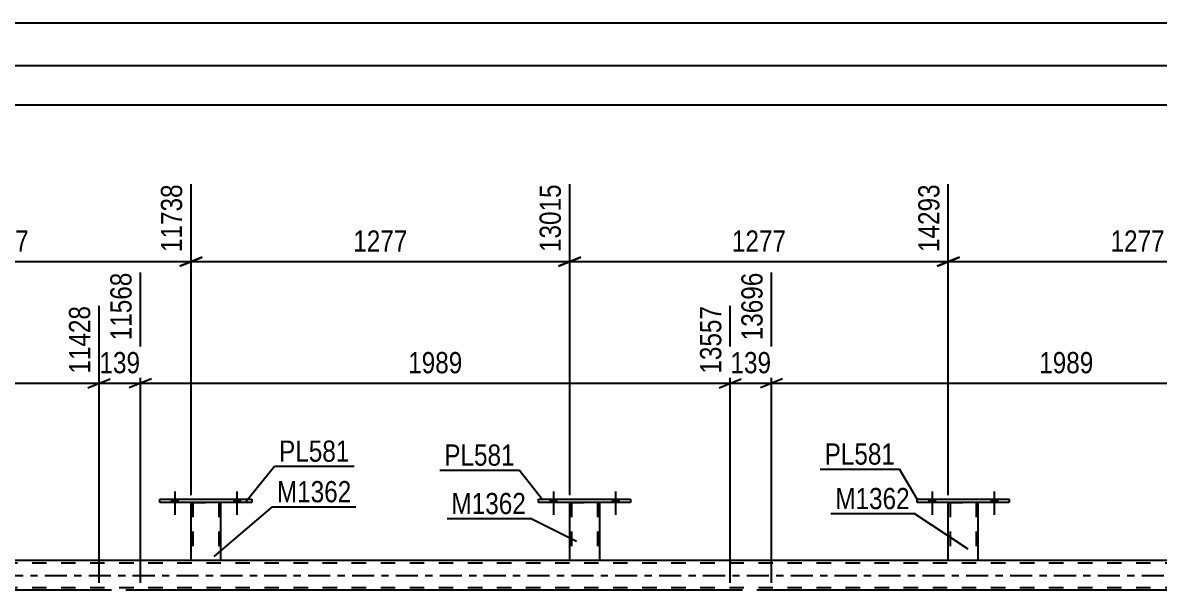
# Model space of a CAD drawing. Header units: millimetres. Extents: x 0 to 841, y 0 to 594.
# Drawn here: x 536.1 to 689.4, y 439.1 to 515.6 of the extents above; entities that cross this region are included whole.
import ezdxf

# ---------------------------------------------------------------- set-up
doc = ezdxf.new("R2010")
doc.units = ezdxf.units.MM
doc.linetypes.add('DXK_LINE_DOT2', pattern=[3.9198, 1.9599, -1.9599])
doc.linetypes.add('DXK_LINE_DOT3', pattern=[5.9187, 2.979, -0.9799, 0.9799, -0.9799])
doc.styles.add('Arial Narrow', font='ARIALN.TTF', dxfattribs={"height": 0.2})

# ---------------------------------------------------------------- blocks, each defined once
blk = doc.blocks.new('Part-247305129-21272 - 3072')
at = {"color": 2, "linetype": 'Continuous'}
for p, q in [((656.74, 450.89), (656.74, 451.37)), ((656.74, 451.37), (669.14, 451.37)), ((669.14, 450.89), (656.74, 450.89)), ((669.14, 451.37), (669.14, 450.89))]:
    blk.add_line(p, q, dxfattribs=at)
blk = doc.blocks.new('Part-247305129-21271 - 3072')
at = {"color": 7, "linetype": 'DXK_LINE_DOT2'}
for p, q in [((660.94, 450.9), (664.94, 450.9)), ((660.94, 450.89), (660.94, 450.9)), ((660.94, 450.9), (660.94, 450.89)), ((661.18, 450.9), (661.18, 443.05)), ((664.7, 450.9), (664.7, 443.05)), ((664.94, 450.9), (664.94, 450.89)), ((664.94, 450.89), (664.94, 450.9)), ((664.68, 443.05), (664.7, 443.05))]:
    blk.add_line(p, q, dxfattribs=at)
at = {"color": 2, "linetype": 'Continuous'}
for p, q in [((660.94, 443.05), (660.94, 450.89)), ((664.94, 450.89), (664.94, 443.05)), ((664.9, 443.05), (660.94, 443.05)), ((664.94, 443.05), (664.9, 443.05))]:
    blk.add_line(p, q, dxfattribs=at)
blk = doc.blocks.new('Part-247305129-21270 - 3072')
at = {"color": 2, "linetype": 'Continuous'}
for p, q in [((605.66, 450.89), (605.66, 451.37)), ((605.66, 451.37), (618.06, 451.37)), ((618.06, 450.89), (605.66, 450.89)), ((618.06, 451.37), (618.06, 450.89))]:
    blk.add_line(p, q, dxfattribs=at)
blk = doc.blocks.new('Bolt-247305129-21296 - 3072')
at = {"linetype": 'Continuous'}
for points in [[(607.22, 450.89), (608.1, 450.89), (608.1, 451.37), (607.22, 451.37)], [(615.62, 450.89), (616.5, 450.89), (616.5, 451.37), (615.62, 451.37)]]:
    blk.add_hatch(color=1, dxfattribs=at).paths.add_polyline_path(points)
at = {"color": 1, "linetype": 'Continuous'}
for p, q in [((607.66, 452.37), (607.66, 449.25)), ((616.06, 452.37), (616.06, 449.25)), ((607.22, 451.37), (607.22, 450.89)), ((608.1, 451.37), (608.1, 450.89)), ((615.62, 451.37), (615.62, 450.89)), ((616.5, 451.37), (616.5, 450.89))]:
    blk.add_line(p, q, dxfattribs=at)
blk = doc.blocks.new('Part-247305129-3125 - 3072')
at = {"color": 7, "linetype": 'DXK_LINE_DOT2'}
for p, q in [((743.11, 442.73), (89.24, 442.73)), ((562.77, 443.05), (558.77, 443.05)), ((613.86, 443.05), (609.86, 443.05)), ((664.94, 443.05), (660.94, 443.05)), ((743.11, 439.37), (89.24, 439.37)), ((551.95, 439.05), (546.37, 439.05)), ((637.08, 439.05), (631.51, 439.05))]:
    blk.add_line(p, q, dxfattribs=at)
at = {"color": 2, "linetype": 'Continuous'}
for p, q in [((558.77, 443.05), (511.69, 443.05)), ((609.86, 443.05), (562.77, 443.05)), ((660.94, 443.05), (613.86, 443.05)), ((712.02, 443.05), (664.94, 443.05)), ((546.37, 439.05), (466.81, 439.05)), ((631.51, 439.05), (551.95, 439.05)), ((716.64, 439.05), (637.08, 439.05))]:
    blk.add_line(p, q, dxfattribs=at)
at = {"color": 7, "linetype": 'DXK_LINE_DOT3'}
blk.add_line((89.24, 441.05), (743.11, 441.05), dxfattribs=at)
blk = doc.blocks.new('Part-247305129-21268 - 3072')
at = {"color": 2, "linetype": 'Continuous'}
for p, q in [((554.57, 450.89), (554.57, 451.37)), ((554.57, 451.37), (566.97, 451.37)), ((566.97, 450.89), (554.57, 450.89)), ((566.97, 451.37), (566.97, 450.89))]:
    blk.add_line(p, q, dxfattribs=at)
blk = doc.blocks.new('Bolt-247305129-21297 - 3072')
at = {"linetype": 'Continuous'}
for points in [[(607.22, 450.89), (608.1, 450.89), (608.1, 451.37), (607.22, 451.37)], [(615.62, 450.89), (616.5, 450.89), (616.5, 451.37), (615.62, 451.37)]]:
    blk.add_hatch(color=1, dxfattribs=at).paths.add_polyline_path(points)
at = {"color": 1, "linetype": 'Continuous'}
for p, q in [((607.66, 452.37), (607.66, 449.25)), ((616.06, 452.37), (616.06, 449.25)), ((607.22, 451.37), (607.22, 450.89)), ((608.1, 451.37), (608.1, 450.89)), ((615.62, 451.37), (615.62, 450.89)), ((616.5, 451.37), (616.5, 450.89))]:
    blk.add_line(p, q, dxfattribs=at)
blk = doc.blocks.new('Bolt-247305129-21295 - 3072')
at = {"linetype": 'Continuous'}
for points in [[(556.13, 450.89), (557.01, 450.89), (557.01, 451.37), (556.13, 451.37)], [(564.53, 450.89), (565.41, 450.89), (565.41, 451.37), (564.53, 451.37)]]:
    blk.add_hatch(color=1, dxfattribs=at).paths.add_polyline_path(points)
at = {"color": 1, "linetype": 'Continuous'}
for p, q in [((556.57, 452.37), (556.57, 449.25)), ((564.97, 452.37), (564.97, 449.25)), ((556.13, 451.37), (556.13, 450.89)), ((557.01, 451.37), (557.01, 450.89)), ((564.53, 451.37), (564.53, 450.89)), ((565.41, 451.37), (565.41, 450.89))]:
    blk.add_line(p, q, dxfattribs=at)
blk = doc.blocks.new('Bolt-247305129-21294 - 3072')
at = {"linetype": 'Continuous'}
for points in [[(556.13, 450.89), (557.01, 450.89), (557.01, 451.37), (556.13, 451.37)], [(564.53, 450.89), (565.41, 450.89), (565.41, 451.37), (564.53, 451.37)]]:
    blk.add_hatch(color=1, dxfattribs=at).paths.add_polyline_path(points)
at = {"color": 1, "linetype": 'Continuous'}
for p, q in [((556.57, 452.37), (556.57, 449.25)), ((564.97, 452.37), (564.97, 449.25)), ((556.13, 451.37), (556.13, 450.89)), ((557.01, 451.37), (557.01, 450.89)), ((564.53, 451.37), (564.53, 450.89)), ((565.41, 451.37), (565.41, 450.89))]:
    blk.add_line(p, q, dxfattribs=at)
blk = doc.blocks.new('Bolt-247305129-21298 - 3072')
at = {"linetype": 'Continuous'}
for points in [[(658.3, 450.89), (659.18, 450.89), (659.18, 451.37), (658.3, 451.37)], [(666.7, 450.89), (667.58, 450.89), (667.58, 451.37), (666.7, 451.37)]]:
    blk.add_hatch(color=1, dxfattribs=at).paths.add_polyline_path(points)
at = {"color": 1, "linetype": 'Continuous'}
for p, q in [((658.74, 452.37), (658.74, 449.25)), ((667.14, 452.37), (667.14, 449.25)), ((658.3, 451.37), (658.3, 450.89)), ((659.18, 451.37), (659.18, 450.89)), ((666.7, 451.37), (666.7, 450.89)), ((667.58, 451.37), (667.58, 450.89))]:
    blk.add_line(p, q, dxfattribs=at)
blk = doc.blocks.new('Part-247305129-21267 - 3072')
at = {"color": 7, "linetype": 'DXK_LINE_DOT2'}
for p, q in [((558.77, 450.9), (562.77, 450.9)), ((558.77, 450.89), (558.77, 450.9)), ((558.77, 450.9), (558.77, 450.89)), ((559.01, 450.9), (559.01, 443.05)), ((562.53, 450.9), (562.53, 443.05)), ((562.77, 450.9), (562.77, 450.89)), ((562.77, 450.89), (562.77, 450.9)), ((562.52, 443.05), (562.53, 443.05))]:
    blk.add_line(p, q, dxfattribs=at)
at = {"color": 2, "linetype": 'Continuous'}
for p, q in [((558.77, 443.05), (558.77, 450.89)), ((562.77, 450.89), (562.77, 443.05)), ((562.74, 443.05), (558.77, 443.05)), ((562.77, 443.05), (562.74, 443.05))]:
    blk.add_line(p, q, dxfattribs=at)
blk = doc.blocks.new('Part-247305129-21269 - 3072')
at = {"color": 7, "linetype": 'DXK_LINE_DOT2'}
for p, q in [((609.86, 450.9), (613.86, 450.9)), ((609.86, 450.89), (609.86, 450.9)), ((609.86, 450.9), (609.86, 450.89)), ((610.1, 450.9), (610.1, 443.05)), ((613.62, 450.9), (613.62, 443.05)), ((613.86, 450.9), (613.86, 450.89)), ((613.86, 450.89), (613.86, 450.9)), ((613.6, 443.05), (613.62, 443.05))]:
    blk.add_line(p, q, dxfattribs=at)
at = {"color": 2, "linetype": 'Continuous'}
for p, q in [((609.86, 443.05), (609.86, 450.89)), ((613.86, 450.89), (613.86, 443.05)), ((613.82, 443.05), (609.86, 443.05)), ((613.86, 443.05), (613.82, 443.05))]:
    blk.add_line(p, q, dxfattribs=at)
blk = doc.blocks.new('Bolt-247305129-21299 - 3072')
at = {"linetype": 'Continuous'}
for points in [[(658.3, 450.89), (659.18, 450.89), (659.18, 451.37), (658.3, 451.37)], [(666.7, 450.89), (667.58, 450.89), (667.58, 451.37), (666.7, 451.37)]]:
    blk.add_hatch(color=1, dxfattribs=at).paths.add_polyline_path(points)
at = {"color": 1, "linetype": 'Continuous'}
for p, q in [((658.74, 452.37), (658.74, 449.25)), ((667.14, 452.37), (667.14, 449.25)), ((658.3, 451.37), (658.3, 450.89)), ((659.18, 451.37), (659.18, 450.89)), ((666.7, 451.37), (666.7, 450.89)), ((667.58, 451.37), (667.58, 450.89))]:
    blk.add_line(p, q, dxfattribs=at)
blk = doc.blocks.new('StraightDimension-247305129-15022 - 2424')
at = {"color": 7, "linetype": 'Continuous'}
blk.add_line((220.54, 515.64), (781.73, 515.64), dxfattribs=at)
blk = doc.blocks.new('StraightDimension-247305129-2763 - 2424')
at = {"color": 7, "linetype": 'Continuous'}
blk.add_line((104.95, 509.87), (781.73, 509.87), dxfattribs=at)
blk = doc.blocks.new('StraightDimension-247305129-2825 - 2424')
at = {"color": 7, "linetype": 'Continuous'}
blk.add_line((104.31, 504.55), (782.37, 504.55), dxfattribs=at)
blk = doc.blocks.new('StraightDimension-247305129-15081 - 3072')
at = {"color": 7, "linetype": 'Continuous'}
for p, q in [((637.08, 440.05), (637.08, 481.93)), ((716.64, 440.05), (716.64, 477.43)), ((638.58, 467.59), (635.58, 466.39)), ((637.08, 466.99), (716.64, 466.99)), ((715.14, 466.39), (718.14, 467.59))]:
    blk.add_line(p, q, dxfattribs=at)
at = {"color": 0, "linetype": 'Continuous'}
blk.add_wipeout([(716.04, 478.03), (711.84, 478.03), (711.84, 467.69), (716.04, 467.69)], dxfattribs=at)
at = {"color": 0}
blk.add_wipeout([(681.12, 467.74), (681.12, 471.94), (672.6, 471.94), (672.6, 467.74)], dxfattribs=at)
at = {"color": 3, "linetype": 'Continuous', "style": 'Arial Narrow'}
blk.add_text('15685', height=2.863, rotation=90.0002, dxfattribs=at).set_placement((715.44, 468.29))
at = {"color": 3, "style": 'Arial Narrow'}
blk.add_text('1989', height=2.863, dxfattribs=at).set_placement((673.2, 468.34))
blk = doc.blocks.new('StraightDimension-247305129-35942 - 3072')
at = {"color": 7, "linetype": 'Continuous'}
for p, q in [((660.94, 451.89), (660.94, 493.84)), ((712.02, 451.9), (712.02, 493.84)), ((662.44, 484), (659.44, 482.8)), ((660.94, 483.4), (712.02, 483.4)), ((710.52, 482.8), (713.52, 484))]:
    blk.add_line(p, q, dxfattribs=at)
at = {"color": 0, "linetype": 'Continuous'}
blk.add_wipeout([(711.42, 494.44), (707.22, 494.44), (707.22, 484.1), (711.42, 484.1)], dxfattribs=at)
at = {"color": 0}
blk.add_wipeout([(690.73, 484.15), (690.73, 488.35), (682.22, 488.35), (682.22, 484.15)], dxfattribs=at)
at = {"color": 3, "linetype": 'Continuous', "style": 'Arial Narrow'}
blk.add_text('15570', height=2.863, rotation=90.0002, dxfattribs=at).set_placement((710.82, 484.7))
at = {"color": 3, "style": 'Arial Narrow'}
blk.add_text('1277', height=2.863, dxfattribs=at).set_placement((682.82, 484.75))
blk = doc.blocks.new('StraightDimension-247305129-15083 - 3072')
at = {"color": 7, "linetype": 'Continuous'}
for p, q in [((551.95, 440.05), (551.95, 481.93)), ((631.51, 440.05), (631.51, 477.43)), ((553.45, 467.59), (550.45, 466.39)), ((551.95, 466.99), (631.51, 466.99)), ((630.01, 466.39), (633.01, 467.59))]:
    blk.add_line(p, q, dxfattribs=at)
at = {"color": 0, "linetype": 'Continuous'}
blk.add_wipeout([(630.91, 478.03), (626.71, 478.03), (626.71, 467.69), (630.91, 467.69)], dxfattribs=at)
at = {"color": 0}
blk.add_wipeout([(595.98, 467.74), (595.98, 471.94), (587.47, 471.94), (587.47, 467.74)], dxfattribs=at)
at = {"color": 3, "linetype": 'Continuous', "style": 'Arial Narrow'}
blk.add_text('13557', height=2.863, rotation=90.0002, dxfattribs=at).set_placement((630.31, 468.29))
at = {"color": 3, "style": 'Arial Narrow'}
blk.add_text('1989', height=2.863, dxfattribs=at).set_placement((588.07, 468.34))
blk = doc.blocks.new('StraightDimension-247305129-35944 - 3072')
at = {"color": 7, "linetype": 'Continuous'}
for p, q in [((558.77, 451.89), (558.77, 493.84)), ((609.86, 451.9), (609.86, 493.84)), ((560.27, 484), (557.27, 482.8)), ((558.77, 483.4), (609.86, 483.4)), ((608.36, 482.8), (611.36, 484))]:
    blk.add_line(p, q, dxfattribs=at)
at = {"color": 0, "linetype": 'Continuous'}
blk.add_wipeout([(609.26, 494.44), (605.06, 494.44), (605.06, 484.1), (609.26, 484.1)], dxfattribs=at)
at = {"color": 0}
blk.add_wipeout([(588.57, 484.15), (588.57, 488.35), (580.06, 488.35), (580.06, 484.15)], dxfattribs=at)
at = {"color": 3, "linetype": 'Continuous', "style": 'Arial Narrow'}
blk.add_text('13015', height=2.863, rotation=90.0002, dxfattribs=at).set_placement((608.66, 484.7))
at = {"color": 3, "style": 'Arial Narrow'}
blk.add_text('1277', height=2.863, dxfattribs=at).set_placement((580.66, 484.75))
blk = doc.blocks.new('StraightDimension-247305129-4399 - 3072')
at = {"color": 7, "linetype": 'Continuous'}
for p, q in [((715.28, 437.55), (714.08, 440.55)), ((715.64, 439.05), (711.83, 439.05)), ((714.68, 317.83), (714.68, 439.05)), ((714.08, 319.33), (715.28, 316.33)), ((673.52, 317.83), (717.08, 317.83))]:
    blk.add_line(p, q, dxfattribs=at)
at = {"color": 0}
blk.add_wipeout([(713.93, 382.7), (709.73, 382.7), (709.73, 374.19), (713.93, 374.19)], dxfattribs=at)
at = {"color": 3, "style": 'Arial Narrow'}
blk.add_text('3031', height=2.863, rotation=90.0002, dxfattribs=at).set_placement((713.33, 374.79))
blk = doc.blocks.new('StraightDimension-247305129-15082 - 3072')
at = {"color": 7, "linetype": 'Continuous'}
for p, q in [((637.08, 440.05), (637.08, 481.93)), ((631.51, 440.05), (631.51, 477.43)), ((630.01, 466.39), (633.01, 467.59)), ((631.51, 466.99), (637.08, 466.99)), ((638.58, 467.59), (635.58, 466.39))]:
    blk.add_line(p, q, dxfattribs=at)
at = {"color": 0}
blk.add_wipeout([(637.64, 467.74), (637.64, 471.94), (630.95, 471.94), (630.95, 467.74)], dxfattribs=at)
at = {"color": 3, "style": 'Arial Narrow'}
blk.add_text('139', height=2.863, dxfattribs=at).set_placement((631.55, 468.34))
at = {"color": 0, "linetype": 'Continuous'}
blk.add_wipeout([(636.48, 482.53), (632.28, 482.53), (632.28, 472.19), (636.48, 472.19)], dxfattribs=at)
at = {"color": 3, "linetype": 'Continuous', "style": 'Arial Narrow'}
blk.add_text('13696', height=2.863, rotation=90.0002, dxfattribs=at).set_placement((635.88, 472.79))
blk = doc.blocks.new('StraightDimension-247305129-15084 - 3072')
at = {"color": 7, "linetype": 'Continuous'}
for p, q in [((551.95, 440.05), (551.95, 481.93)), ((546.37, 440.05), (546.37, 477.43)), ((544.87, 466.39), (547.87, 467.59)), ((546.37, 466.99), (551.95, 466.99)), ((553.45, 467.59), (550.45, 466.39))]:
    blk.add_line(p, q, dxfattribs=at)
at = {"color": 0}
blk.add_wipeout([(552.5, 467.74), (552.5, 471.94), (545.82, 471.94), (545.82, 467.74)], dxfattribs=at)
at = {"color": 3, "style": 'Arial Narrow'}
blk.add_text('139', height=2.863, dxfattribs=at).set_placement((546.42, 468.34))
at = {"color": 0, "linetype": 'Continuous'}
blk.add_wipeout([(551.35, 482.53), (547.15, 482.53), (547.15, 472.19), (551.35, 472.19)], dxfattribs=at)
at = {"color": 3, "linetype": 'Continuous', "style": 'Arial Narrow'}
blk.add_text('11568', height=2.863, rotation=90.0002, dxfattribs=at).set_placement((550.75, 472.79))
blk = doc.blocks.new('StraightDimension-247305129-15085 - 3072')
at = {"color": 7, "linetype": 'Continuous'}
for p, q in [((466.81, 440.05), (466.81, 480.11)), ((546.37, 440.05), (546.37, 477.43)), ((468.31, 467.59), (465.31, 466.39)), ((466.81, 466.99), (546.37, 466.99)), ((544.87, 466.39), (547.87, 467.59))]:
    blk.add_line(p, q, dxfattribs=at)
at = {"color": 0, "linetype": 'Continuous'}
blk.add_wipeout([(545.77, 478.03), (541.57, 478.03), (541.57, 467.69), (545.77, 467.69)], dxfattribs=at)
at = {"color": 0}
blk.add_wipeout([(510.85, 467.74), (510.85, 471.94), (502.34, 471.94), (502.34, 467.74)], dxfattribs=at)
at = {"color": 3, "linetype": 'Continuous', "style": 'Arial Narrow'}
blk.add_text('11428', height=2.863, rotation=90.0002, dxfattribs=at).set_placement((545.17, 468.29))
at = {"color": 3, "style": 'Arial Narrow'}
blk.add_text('1989', height=2.863, dxfattribs=at).set_placement((502.94, 468.34))
blk = doc.blocks.new('StraightDimension-247305129-35943 - 3072')
at = {"color": 7, "linetype": 'Continuous'}
for p, q in [((609.86, 451.9), (609.86, 493.84)), ((660.94, 451.89), (660.94, 493.84)), ((611.36, 484), (608.36, 482.8)), ((609.86, 483.4), (660.94, 483.4)), ((659.44, 482.8), (662.44, 484))]:
    blk.add_line(p, q, dxfattribs=at)
at = {"color": 0, "linetype": 'Continuous'}
blk.add_wipeout([(660.34, 494.44), (656.14, 494.44), (656.14, 484.1), (660.34, 484.1)], dxfattribs=at)
at = {"color": 0}
blk.add_wipeout([(639.65, 484.15), (639.65, 488.35), (631.14, 488.35), (631.14, 484.15)], dxfattribs=at)
at = {"color": 3, "linetype": 'Continuous', "style": 'Arial Narrow'}
blk.add_text('14293', height=2.863, rotation=90.0002, dxfattribs=at).set_placement((659.74, 484.7))
at = {"color": 3, "style": 'Arial Narrow'}
blk.add_text('1277', height=2.863, dxfattribs=at).set_placement((631.74, 484.75))
blk = doc.blocks.new('StraightDimension-247305129-35945 - 3072')
at = {"color": 7, "linetype": 'Continuous'}
for p, q in [((507.69, 451.9), (507.69, 493.84)), ((558.77, 451.89), (558.77, 493.84)), ((509.19, 484), (506.19, 482.8)), ((507.69, 483.4), (558.77, 483.4)), ((557.27, 482.8), (560.27, 484))]:
    blk.add_line(p, q, dxfattribs=at)
at = {"color": 0, "linetype": 'Continuous'}
blk.add_wipeout([(558.17, 494.44), (553.97, 494.44), (553.97, 484.1), (558.17, 484.1)], dxfattribs=at)
at = {"color": 0}
blk.add_wipeout([(537.49, 484.15), (537.49, 488.35), (528.98, 488.35), (528.98, 484.15)], dxfattribs=at)
at = {"color": 3, "linetype": 'Continuous', "style": 'Arial Narrow'}
blk.add_text('11738', height=2.863, rotation=90.0002, dxfattribs=at).set_placement((557.57, 484.7))
at = {"color": 3, "style": 'Arial Narrow'}
blk.add_text('1277', height=2.863, dxfattribs=at).set_placement((529.58, 484.75))
blk = doc.blocks.new('Mark-247305129-36168 - 3072')
at = {"color": 0}
blk.add_wipeout([(580.41, 450.93), (580.41, 453.93), (570.36, 453.93), (570.36, 450.93)], dxfattribs=at)
blk.add_wipeout([(580.41, 450.93), (580.41, 453.93), (570.36, 453.93), (570.36, 450.93)], dxfattribs=at)
at = {"color": 30, "linetype": 'Continuous'}
for p, q in [((561.9, 443.59), (569.76, 450.33)), ((569.76, 450.33), (581.01, 450.33))]:
    blk.add_line(p, q, dxfattribs=at)
at = {"color": 3, "style": 'Arial Narrow'}
blk.add_text('M1362', height=2.863, dxfattribs=at).set_placement((570.36, 450.93))
blk = doc.blocks.new('Mark-247305129-36177 - 3072')
at = {"color": 0}
blk.add_wipeout([(602.44, 455.87), (602.44, 458.87), (592.94, 458.87), (592.94, 455.87)], dxfattribs=at)
blk.add_wipeout([(602.44, 455.87), (602.44, 458.87), (592.94, 458.87), (592.94, 455.87)], dxfattribs=at)
at = {"color": 30, "linetype": 'Continuous'}
for p in [(592.34, 455.27), (606.23, 451.23)]:
    blk.add_line(p, (603.04, 455.27), dxfattribs=at)
at = {"color": 3, "style": 'Arial Narrow'}
blk.add_text('PL581', height=2.863, dxfattribs=at).set_placement((592.94, 455.87))
blk = doc.blocks.new('Mark-247305129-36171 - 3072')
at = {"color": 0}
blk.add_wipeout([(580.16, 456.4), (580.16, 459.4), (570.65, 459.4), (570.65, 456.4)], dxfattribs=at)
blk.add_wipeout([(580.16, 456.4), (580.16, 459.4), (570.65, 459.4), (570.65, 456.4)], dxfattribs=at)
at = {"color": 30, "linetype": 'Continuous'}
for p, q in [((566.19, 451.08), (570.05, 455.8)), ((570.05, 455.8), (580.76, 455.8))]:
    blk.add_line(p, q, dxfattribs=at)
at = {"color": 3, "style": 'Arial Narrow'}
blk.add_text('PL581', height=2.863, dxfattribs=at).set_placement((570.65, 456.4))
blk = doc.blocks.new('Mark-247305129-36174 - 3072')
at = {"color": 0}
blk.add_wipeout([(603.96, 449.33), (603.96, 452.33), (593.91, 452.33), (593.91, 449.33)], dxfattribs=at)
blk.add_wipeout([(603.96, 449.33), (603.96, 452.33), (593.91, 452.33), (593.91, 449.33)], dxfattribs=at)
at = {"color": 30, "linetype": 'Continuous'}
for p in [(593.31, 448.73), (610.78, 445.64)]:
    blk.add_line(p, (604.56, 448.73), dxfattribs=at)
at = {"color": 3, "style": 'Arial Narrow'}
blk.add_text('M1362', height=2.863, dxfattribs=at).set_placement((593.91, 449.33))
blk = doc.blocks.new('Mark-247305129-36180 - 3072')
at = {"color": 0}
blk.add_wipeout([(655.74, 450), (655.74, 453), (645.69, 453), (645.69, 450)], dxfattribs=at)
blk.add_wipeout([(655.74, 450), (655.74, 453), (645.69, 453), (645.69, 450)], dxfattribs=at)
at = {"color": 30, "linetype": 'Continuous'}
for p in [(645.09, 449.4), (663.62, 444.6)]:
    blk.add_line(p, (656.34, 449.4), dxfattribs=at)
at = {"color": 3, "style": 'Arial Narrow'}
blk.add_text('M1362', height=2.863, dxfattribs=at).set_placement((645.69, 450))
blk = doc.blocks.new('Mark-247305129-36183 - 3072')
at = {"color": 0}
blk.add_wipeout([(653.76, 456.01), (653.76, 459.01), (644.25, 459.01), (644.25, 456.01)], dxfattribs=at)
blk.add_wipeout([(653.76, 456.01), (653.76, 459.01), (644.25, 459.01), (644.25, 456.01)], dxfattribs=at)
at = {"color": 30, "linetype": 'Continuous'}
for p in [(643.65, 455.41), (656.74, 451.37)]:
    blk.add_line(p, (654.36, 455.41), dxfattribs=at)
at = {"color": 3, "style": 'Arial Narrow'}
blk.add_text('PL581', height=2.863, dxfattribs=at).set_placement((644.25, 456.01))

msp = doc.modelspace()

# ---------------------------------------------------------------- block references
for name in ['StraightDimension-247305129-15022 - 2424', 'Bolt-247305129-21295 - 3072', 'Bolt-247305129-21294 - 3072', 'Bolt-247305129-21296 - 3072', 'Bolt-247305129-21297 - 3072', 'Bolt-247305129-21298 - 3072', 'Bolt-247305129-21299 - 3072', 'Part-247305129-21268 - 3072', 'Part-247305129-21267 - 3072', 'Part-247305129-21270 - 3072', 'Part-247305129-21269 - 3072', 'Part-247305129-21272 - 3072', 'Part-247305129-21271 - 3072', 'Part-247305129-3125 - 3072']:
    msp.add_blockref(name, (0, 0))

# ---------------------------------------------------------------- next in the draw order: block references
for name in ['StraightDimension-247305129-2763 - 2424', 'StraightDimension-247305129-15083 - 3072', 'StraightDimension-247305129-15081 - 3072']:
    msp.add_blockref(name, (0, 0))

# ---------------------------------------------------------------- next in the draw order: block references
for name in ['StraightDimension-247305129-2825 - 2424', 'StraightDimension-247305129-35944 - 3072', 'StraightDimension-247305129-35942 - 3072', 'StraightDimension-247305129-15084 - 3072', 'StraightDimension-247305129-15082 - 3072', 'StraightDimension-247305129-4399 - 3072']:
    msp.add_blockref(name, (0, 0))

# ---------------------------------------------------------------- next in the draw order: block references
for name in ['StraightDimension-247305129-35943 - 3072', 'StraightDimension-247305129-15085 - 3072', 'Mark-247305129-36177 - 3072', 'Mark-247305129-36168 - 3072']:
    msp.add_blockref(name, (0, 0))

# ---------------------------------------------------------------- next in the draw order: block references
for name in ['StraightDimension-247305129-35945 - 3072', 'Mark-247305129-36171 - 3072', 'Mark-247305129-36174 - 3072', 'Mark-247305129-36180 - 3072']:
    msp.add_blockref(name, (0, 0))

# ---------------------------------------------------------------- next in the draw order: block references
msp.add_blockref('Mark-247305129-36183 - 3072', (0, 0))

doc.saveas('drawing.dxf')
